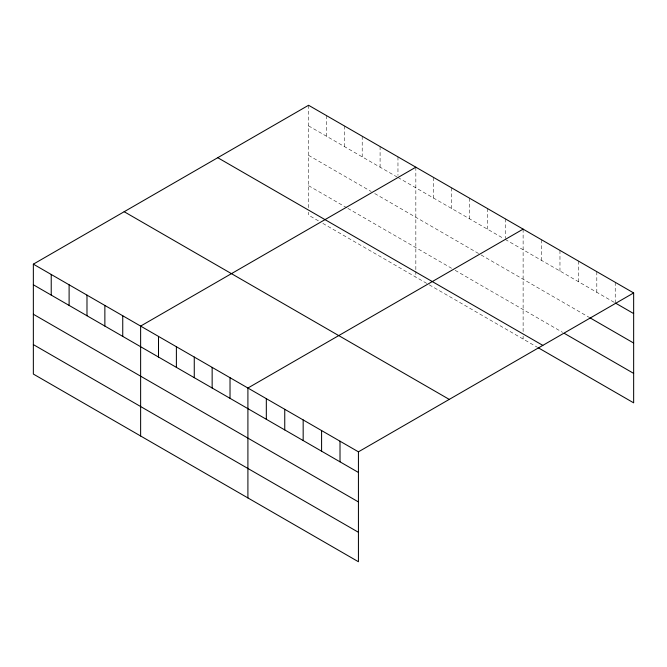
<?xml version="1.0" encoding="UTF-8"?>
<svg xmlns="http://www.w3.org/2000/svg" width="667" height="667" viewBox="0 0 667 667"><rect width="100%" height="100%" fill="white"/><g stroke="black" fill="none" stroke-linecap="round" stroke-linejoin="round"><path stroke-width="0.5" stroke-dasharray="3.33 2.5" d="M308.571 125.88L397.073 176.98M397.966 177.497L503.452 238.402M505.244 239.428L614.349 302.426M308.571 155.344L371.144 191.471M374.721 193.538L480.215 254.444M481.107 254.961L588.911 317.2M308.571 185.701L347.007 207.896M347.899 208.412L451.601 268.284M455.177 270.343L562.598 332.358M318.401 220.844L308.571 215.166L308.571 212.214M322.87 223.42L428.364 284.325M429.256 284.842L537.16 347.14M615.232 282.308L615.232 301.901M596.807 271.669L596.807 292.296M578.389 261.039L578.389 281.657M559.963 250.4L559.963 271.027M541.546 239.761L541.546 260.388M523.12 229.131L523.12 332.158M523.12 336.085L523.12 339.036M505.244 218.809L505.244 238.402M487.36 208.488L487.36 229.106M469.485 198.157L469.485 218.784M451.601 187.836L451.601 208.463M433.725 177.514L433.725 198.141M415.841 167.192L415.841 270.227M415.841 271.202L415.841 277.097M397.966 156.87L397.966 175.429M380.09 146.548L380.09 167.175M362.206 136.226L362.206 156.853M344.33 125.905L344.33 146.523M326.446 115.583L326.446 136.201M308.571 105.261L308.571 208.287"/><path stroke-width="1" d="M33.35 264.157L358.429 451.834L358.429 561.739L33.35 374.062L33.35 264.157L308.571 105.261L633.65 292.938L633.65 402.843L538.036 347.64M415.841 167.192L140.629 326.088L140.629 435.993M523.12 229.131L247.907 388.027L247.907 497.932M358.429 451.834L633.65 292.938M615.232 302.935L633.65 313.565M589.786 317.709L633.65 343.03M564.349 333.375L633.65 373.387M217.742 157.695L542.83 345.381M124.17 211.714L449.258 399.4M33.35 284.776L358.429 472.461M33.35 314.24L358.429 501.926M33.35 344.597L358.429 532.283M340.012 441.204L340.012 461.822M321.586 430.565L321.586 451.192M303.168 419.935L303.168 440.553M284.751 409.296L284.751 429.923M266.325 398.658L266.325 419.285M230.023 377.705L230.023 398.324M212.148 367.384L212.148 388.002M194.264 357.053L194.264 377.68M176.388 346.732L176.388 367.359M158.504 336.41L158.504 357.037M122.745 315.766L122.745 336.393M104.869 305.444L104.869 326.071M86.985 295.122L86.985 315.749M69.11 284.801L69.11 305.419M51.226 274.479L51.226 295.097"/></g></svg>
